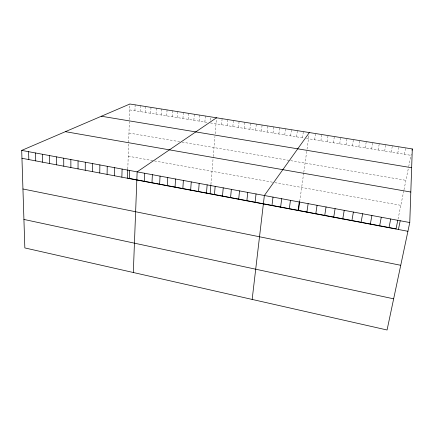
<?xml version="1.0" encoding="UTF-8"?>
<svg xmlns="http://www.w3.org/2000/svg" width="434" height="434" viewBox="0 0 434 434"><rect width="100%" height="100%" fill="white"/><g stroke="black" fill="none" stroke-linecap="round" stroke-linejoin="round"><path stroke-width="0.33" stroke-dasharray="2.17 1.63" d="M127.802 169.032L129.332 121.536M129.392 119.605L129.896 104.003M134.931 110.741L135.137 104.838M140.171 111.587L140.399 105.674M145.439 112.439L145.688 106.514M150.728 113.296L150.994 107.361M156.039 114.153L156.327 108.207M161.377 115.015L161.681 109.059M166.732 115.878L167.057 109.916M172.114 116.746L172.455 110.773M177.517 117.619L177.88 111.636M182.942 118.498L183.327 112.504M188.394 119.377L188.795 113.372M193.862 120.261L194.286 114.25M199.358 121.146L199.803 115.124M204.881 122.041L205.347 116.008M210.642 120.251L210.859 117.565M210.919 184.439L213.202 157.135M213.251 156.538L214.938 136.433M215.161 133.791L216.501 117.782M221.584 124.737L222.11 118.677M227.199 125.643L227.752 119.572M232.841 126.554L233.416 120.473M238.51 127.471L239.101 121.379M244.201 128.388L244.814 122.29M249.913 129.31L250.554 123.202M255.653 130.238L256.315 124.119M261.42 131.171L262.103 125.041M267.214 132.104L267.919 125.963M273.029 133.048L273.756 126.896M278.872 133.987L279.626 127.829M284.742 134.936L285.518 128.762M290.639 135.891L291.436 129.706M296.558 136.846L297.382 130.65M302.509 137.806L303.355 131.605M299.699 201.555L303.702 172.938M303.789 172.325L306.767 151.032M307.022 149.198L309.003 135.045M314.666 139.77L315.561 133.547M320.883 140.773L321.8 134.54M327.122 141.782L328.066 135.533M333.393 142.797L334.364 136.536M339.697 143.811L340.69 137.545M346.023 144.837L347.048 138.554M352.386 145.862L353.433 139.574M358.777 146.893L359.851 140.594M365.195 147.929L366.296 141.62M371.645 148.971L372.779 142.65M378.128 150.018L379.283 143.687M384.638 151.07L385.826 144.728M391.18 152.128L392.396 145.77M397.756 153.191L398.998 146.822M404.363 154.254L405.633 147.88M398.021 219.137L403.859 190.428M403.989 189.799L408.437 167.931M408.692 166.672L411.258 154.048M129.706 109.9L207.962 122.534M210.425 122.936L303.838 138.023M306.491 138.451L410.998 155.329M128.963 133.021L179.66 141.685M182.036 142.092L405.915 180.338M128.214 156.197L153.81 160.808M154.455 160.927L272.991 182.291M274.885 182.633L400.832 205.331"/><path stroke-width="0.65" d="M78.039 168.891L78.055 160.878M85.238 170.253L85.286 162.224M92.475 171.62L92.561 163.575M99.76 172.998L99.88 164.936M107.084 174.387L107.241 166.303M114.457 175.781L114.652 167.681M121.867 177.18L122.1 169.065M127.78 169.634L127.509 178.081L396.047 228.859L397.756 220.439M129.327 178.591L129.598 170.459M409.767 222.533L412.3 148.938L129.896 104.003L21.7 150.403L24.841 247.928L387.068 329.997L409.767 222.533L21.7 150.403M133.319 272.503L137.144 171.859L216.501 117.782M144.381 181.439L144.734 173.269M151.976 182.877L152.367 174.69M159.62 184.325L160.048 176.117M167.307 185.779L167.774 177.555M175.043 187.238L175.553 178.998M182.828 188.714L183.376 180.452M190.656 190.195L191.248 181.917M198.539 191.682L199.173 183.392M206.465 193.184L207.143 184.873M210.143 193.705L210.864 185.063M214.445 194.692L215.161 186.36M222.468 196.211L223.233 187.862M230.546 197.741L231.355 189.37M238.678 199.277L239.53 190.889M246.859 200.823L247.754 192.419M255.089 202.38L256.033 193.96M252.154 299.433L264.366 195.506L309.355 132.56M271.961 205.575L273.002 197.112M280.608 207.208L281.699 198.729M289.31 208.857L290.449 200.356M298.071 210.512L299.265 201.994M298.462 210.409L299.699 201.555M306.892 212.183L308.135 203.644M315.773 213.859L317.064 205.304M324.708 215.552L326.053 206.975M333.703 217.255L335.102 208.656M342.762 218.964L344.216 210.349M351.882 220.689L353.39 212.052M361.066 222.43L362.629 213.772M370.305 224.177L371.927 215.497M379.614 225.935L381.291 217.239M388.983 227.709L390.719 218.991M412.04 150.218L412.3 148.938M398.417 229.494L400.208 220.754M101.366 116.236L411.654 167.73M65.393 131.665L410.819 192.034M21.955 158.28L407.917 231.289M22.942 188.985L400.734 265.293M23.924 219.441L393.654 298.82M28.601 151.688L28.823 159.582M35.545 152.974L35.729 160.889M42.527 154.276L42.678 162.202M49.547 155.578L49.671 163.526M56.61 156.891L56.702 164.855M63.717 158.215L63.771 166.189M70.861 159.544L70.883 167.535"/></g></svg>
